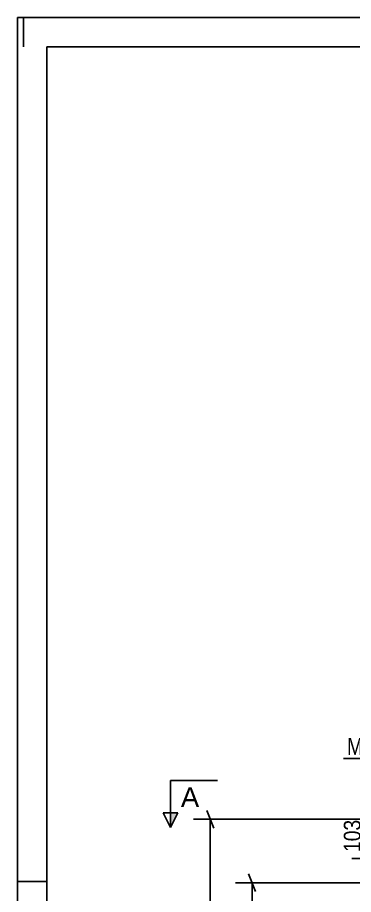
# Model space of a CAD drawing. Header units: millimetres. Extents: x 0 to 841, y 0 to 594.
# Drawn here: x 0 to 57.2, y 444.8 to 594 of the extents above; entities that cross this region are included whole.
import ezdxf

# ---------------------------------------------------------------- set-up
doc = ezdxf.new("R2010")
doc.units = ezdxf.units.MM
doc.styles.add('Arial', font='ARIAL.TTF', dxfattribs={"height": 0.2})
doc.styles.add('Arial Narrow', font='ARIALN.TTF', dxfattribs={"height": 0.2})

# ---------------------------------------------------------------- blocks, each defined once
blk = doc.blocks.new('Unknown-283133210-1135')
at = {"color": 5, "linetype": 'Continuous'}
for p, q in [((841, 594), (0, 594)), ((0, 594), (0, 0)), ((1, 589), (1, 594)), ((836, 589), (5, 589)), ((5, 589), (5, 5)), ((5, 447), (0, 447))]:
    blk.add_line(p, q, dxfattribs=at)
blk = doc.blocks.new('StraightDimension-283133210-3586 - 1918')
at = {"color": 7, "linetype": 'Continuous'}
for p, q in [((59.77, 450.88), (59.77, 458.62)), ((59.77, 450.88), (59.77, 458.62)), ((59.17, 452.38), (60.37, 449.38)), ((68.94, 450.88), (56.92, 450.88)), ((59.77, 446.78), (59.77, 450.88)), ((60.37, 445.28), (59.17, 448.28)), ((70.02, 446.78), (56.92, 446.78))]:
    blk.add_line(p, q, dxfattribs=at)
at = {"color": 0}
blk.add_wipeout([(59.02, 458.09), (54.82, 458.09), (54.82, 451.41), (59.02, 451.41)], dxfattribs=at)
at = {"color": 3, "style": 'Arial Narrow'}
blk.add_text('103', height=2.863, rotation=90.0002, dxfattribs=at).set_placement((58.42, 452.01))
blk = doc.blocks.new('StraightDimension-283133210-3595 - 1918')
at = {"color": 7, "linetype": 'Continuous'}
for p, q in [((59.17, 448.28), (60.37, 445.28)), ((70.02, 446.78), (56.92, 446.78)), ((59.77, 442.68), (59.77, 446.78)), ((60.37, 441.18), (59.17, 444.18)), ((68.77, 442.68), (56.92, 442.68)), ((59.77, 442.68), (59.77, 434.95)), ((59.77, 442.68), (59.77, 434.95))]:
    blk.add_line(p, q, dxfattribs=at)
at = {"color": 0}
blk.add_wipeout([(59.02, 442.16), (54.82, 442.16), (54.82, 435.48), (59.02, 435.48)], dxfattribs=at)
at = {"color": 3, "style": 'Arial Narrow'}
blk.add_text('103', height=2.863, rotation=90.0002, dxfattribs=at).set_placement((58.42, 436.08))
blk = doc.blocks.new('StraightDimension-283133210-3605 - 1918')
at = {"color": 7, "linetype": 'Continuous'}
for p, q in [((40.55, 445.28), (39.35, 448.28)), ((70.02, 446.78), (37.1, 446.78)), ((39.95, 320.92), (39.95, 446.78)), ((39.35, 322.42), (40.55, 319.42)), ((51.6, 320.92), (37.1, 320.92))]:
    blk.add_line(p, q, dxfattribs=at)
at = {"color": 0}
blk.add_wipeout([(39.2, 388.11), (35, 388.11), (35, 379.6), (39.2, 379.6)], dxfattribs=at)
at = {"color": 3, "style": 'Arial Narrow'}
blk.add_text('3146', height=2.863, rotation=90.0002, dxfattribs=at).set_placement((38.6, 380.2))
blk = doc.blocks.new('StraightDimension-283133210-3613 - 1918')
at = {"color": 7, "linetype": 'Continuous'}
for p, q in [((33.41, 456.08), (32.21, 459.08)), ((71.94, 457.58), (29.96, 457.58)), ((32.81, 313.19), (32.81, 457.58)), ((32.21, 314.69), (33.41, 311.69)), ((158.09, 313.19), (29.96, 313.19))]:
    blk.add_line(p, q, dxfattribs=at)
at = {"color": 0}
blk.add_wipeout([(32.06, 389.64), (27.86, 389.64), (27.86, 381.13), (32.06, 381.13)], dxfattribs=at)
at = {"color": 3, "style": 'Arial Narrow'}
blk.add_text('3610', height=2.863, rotation=90.0002, dxfattribs=at).set_placement((31.46, 381.73))
blk = doc.blocks.new('Mark-283133210-2003 - 1918')
at = {"color": 0}
blk.add_wipeout([(66.15, 468.54), (66.15, 471.54), (56.1, 471.54), (56.1, 468.54)], dxfattribs=at)
blk.add_wipeout([(66.15, 468.54), (66.15, 471.54), (56.1, 471.54), (56.1, 468.54)], dxfattribs=at)
at = {"color": 30, "linetype": 'Continuous'}
for p in [(55.5, 467.94), (73.75, 455.81)]:
    blk.add_line(p, (66.75, 467.94), dxfattribs=at)
at = {"color": 3, "style": 'Arial Narrow'}
blk.add_text('M1535', height=2.863, dxfattribs=at).set_placement((56.1, 468.54))
blk = doc.blocks.new('SectionMark-283133210-3642 - 1918')
at = {"linetype": 'Continuous'}
blk.add_hatch(color=6, dxfattribs=at).paths.add_polyline_path([(26.07, 458.68), (27.32, 458.68), (26.07, 456.18)])
at = {"color": 6, "linetype": 'Continuous'}
for p, q in [((26.07, 464.18), (34.07, 464.18)), ((26.07, 464.18), (26.07, 456.18)), ((26.07, 456.18), (24.82, 458.68)), ((27.32, 458.68), (24.82, 458.68)), ((26.07, 456.18), (27.32, 458.68))]:
    blk.add_line(p, q, dxfattribs=at)
at = {"color": 0, "linetype": 'Continuous'}
blk.add_wipeout([(30.93, 459.68), (30.93, 463.18), (27.82, 463.18), (27.82, 459.68)], dxfattribs=at)
at = {"color": 3, "linetype": 'Continuous', "style": 'Arial'}
blk.add_text('A', height=3.34, dxfattribs=at).set_placement((27.82, 459.68))

msp = doc.modelspace()

# ---------------------------------------------------------------- block references
msp.add_blockref('Unknown-283133210-1135', (0, 0))

# ---------------------------------------------------------------- next in the draw order: block references
msp.add_blockref('StraightDimension-283133210-3586 - 1918', (0, 0))

# ---------------------------------------------------------------- next in the draw order: block references
msp.add_blockref('StraightDimension-283133210-3595 - 1918', (0, 0))

# ---------------------------------------------------------------- next in the draw order: block references
msp.add_blockref('StraightDimension-283133210-3605 - 1918', (0, 0))

# ---------------------------------------------------------------- next in the draw order: block references
msp.add_blockref('StraightDimension-283133210-3613 - 1918', (0, 0))

# ---------------------------------------------------------------- next in the draw order: block references
msp.add_blockref('Mark-283133210-2003 - 1918', (0, 0))

# ---------------------------------------------------------------- next in the draw order: block references
msp.add_blockref('SectionMark-283133210-3642 - 1918', (0, 0))

doc.saveas('drawing.dxf')
